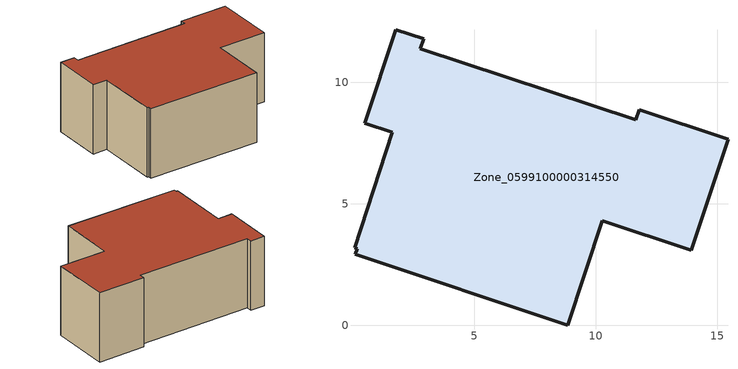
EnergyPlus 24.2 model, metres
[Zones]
Zone_0599100000314550
 floor ground (C_G): 1.64,7.95 0.5,8.32 1.78,12.16 2.92,11.79 2.78,11.37 11.66,8.46 11.8,8.86 15.45,7.65 13.94,3.08 10.28,4.29 8.86,0 0.12,2.91 0.19,3.15 0.08,3.19 z0
 wall outside (C_F): 0.5,8.32 1.64,7.95 0.08,3.19 0.19,3.15 0.12,2.91 8.86,0 10.28,4.29 13.94,3.08 15.45,7.65 11.8,8.86 11.66,8.46 2.78,11.37 2.92,11.79 1.78,12.16 0.5,8.32 z0:5.65
 roof outside (C_R): 0.12,2.91 8.86,0 10.28,4.29 13.94,3.08 15.45,7.65 11.8,8.86 11.66,8.46 2.78,11.37 2.92,11.79 1.78,12.16 0.5,8.32 1.64,7.95 0.08,3.19 0.19,3.15 z5.65
[BUILDING]
Pand.0599100000314550: North Axis=0; Terrain=City; Loads Convergence Tolerance Value=0.04; Temperature Convergence Tolerance Value=0.4; Solar Distribution=FullExterior; Maximum Number of Warmup Days=25; Minimum Number of Warmup Days=1
[Site:Location]
Rotterdam.The.Hague.AP_ZH_NLD Design_Conditions: Latitude=51.96; Longitude=4.45; Time Zone=1; Elevation=-4.5
[SITE:GROUNDTEMPERATURE:BUILDINGSURFACE]
18, 18, 18, 18, 18, 18, 18, 18, 18, 18, 18, 18
[MATERIAL] Thermal Absorptance=0.9; Solar Absorptance=0.7; Visible Absorptance=0.7
Name | Roughness | Thickness | Conductivity | Density | Specific Heat
G.TC.1975-1991 | MediumSmooth | 0.15 | 0.288461 | 540 | 1210
F.TC.1975-1991 | Rough | 0.3 | 0.230769 | 1920 | 840
R.TC.1975-1991 | MediumRough | 0.2 | 0.153846 | 1500 | 1000
[CONSTRUCTION]
C_G: G.TC.1975-1991
C_F: F.TC.1975-1991
C_R: R.TC.1975-1991
[ZONE]
Zone_0599100000314550: Type=1; Multiplier=1; Ceiling Height=Autocalculate; Volume=Autocalculate; Floor Area=autocalculate; Part of Total Floor Area=Yes
[ZONEINFILTRATION:DESIGNFLOWRATE]
Infil_Zone_0599100000314550: Zone or ZoneList or Space or SpaceList=Zone_0599100000314550; Schedule=AlwaysOn; Design Flow Rate Calculation Method=Flow/Area; Flow Rate per Floor Area=0.003; Constant Term Coefficient=1; Temperature Term Coefficient=0; Velocity Term Coefficient=0; Velocity Squared Term Coefficient=0
[HVACTEMPLATE:ZONE:IDEALLOADSAIRSYSTEM]
Zone_0599100000314550: Maximum Heating Supply Air Temperature=50; Minimum Cooling Supply Air Temperature=13; Maximum Heating Supply Air Humidity Ratio=0.0156; Minimum Cooling Supply Air Humidity Ratio=0.0077; Heating Limit=NoLimit; Cooling Limit=NoLimit; Dehumidification Control Type=ConstantSensibleHeatRatio; Cooling Sensible Heat Ratio=0.7; Dehumidification Setpoint=60; Humidification Control Type=None; Humidification Setpoint=30; Outdoor Air Method=None; Outdoor Air Flow Rate per Person=0.00944; Outdoor Air Flow Rate per Zone Floor Area=0; Outdoor Air Flow Rate per Zone=0; Demand Controlled Ventilation Type=None; Outdoor Air Economizer Type=NoEconomizer; Heat Recovery Type=None; Sensible Heat Recovery Effectiveness=0.7; Latent Heat Recovery Effectiveness=0.65
[ZONECONTROL:THERMOSTAT]
ThermostatControl_Zone_0599100000314550: Zone or ZoneList=Zone_0599100000314550; Control Type Schedule=DualSetpointControlType; Control 1=Thermostat_Zone_0599100000314550; Temperature Difference Between Cutout And Setpoint=0
[THERMOSTATSETPOINT:DUALSETPOINT]
Thermostat_Zone_0599100000314550: Heating Setpoint Temperature Schedule=HeatingSetpoint_Zone_0599100000314550; Cooling Setpoint Temperature Schedule=CoolingSetpoint_Zone_0599100000314550
[SCHEDULE:COMPACT]
HeatingSetpoint_Zone_0599100000314550: Through: 12/31, For: AllDays, Until: 24:00, 21
CoolingSetpoint_Zone_0599100000314550: Through: 12/31, For: AllDays, Until: 24:00, 24
DualSetpointControlType: Through: 12/31, For: AllDays, Until: 24:00, 4
AlwaysOn: Through: 12/31, For: AllDays, Until: 24:00, 1
